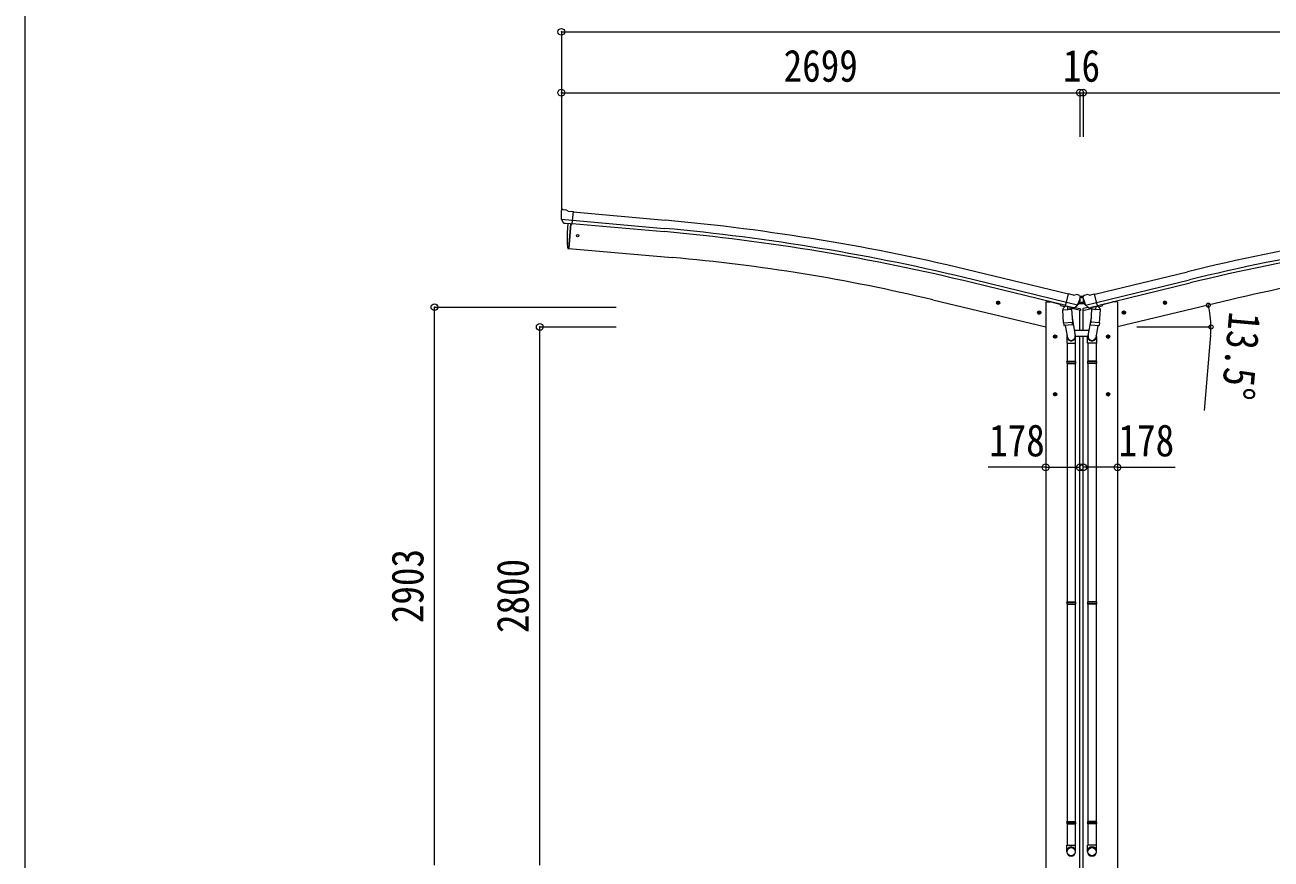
# Model space of a CAD drawing. Units: millimetres at full size. Extents: x -9783 to 9892, y -6828 to 6752.
# Drawn here: x -9783 to -3298, y -3732 to 608 of the extents above; entities that cross this region are included whole.
import ezdxf
from ezdxf.enums import TextEntityAlignment as Align

# ---------------------------------------------------------------- set-up
doc = ezdxf.new("R2010")
doc.units = ezdxf.units.MM
doc.header["$LTSCALE"] = 35
doc.header["$PDMODE"] = 32
doc.header["$PDSIZE"] = 35
for name, color, linetype, lineweight in [('0-1_本体', 4, 'Continuous', 9), ('0-2_部品', 7, 'Continuous', 9), ('0-7_合掌部品', 3, 'Continuous', 9), ('0-A_寸法', 6, 'Continuous', 9), ('F-0_240', 7, 'Continuous', 9)]:
    doc.layers.add(name, color=color, linetype=linetype, lineweight=lineweight)
doc.styles.add('ＭＳ ゴシック', font='')
doc.styles.get('ＭＳ ゴシック').set_extended_font_data('MS Gothic')

msp = doc.modelspace()

# ---------------------------------------------------------------- linework, layer by layer
at = {"layer": '0-1_本体'}
for p, q in [((-6929.02, -364.7), (-6451.51, -407.9)), ((-6941.48, -426.86), (-6952.74, -555.46)), ((-6934.25, -424.47), (-6456.91, -467.66)), ((-6932.78, -407.7), (-6455.4, -450.89)), ((-6952.74, -555.46), (-6414.79, -602.52)), ((-4352.18, -793.52), (-4835.06, -676.03)), ((-4215.65, -793.52), (-3732.78, -676.03)), ((-4366.19, -851.86), (-4849.25, -734.37)), ((-4362.26, -835.48), (-4845.27, -718.01)), ((-4205.58, -835.48), (-3722.57, -718.01)), ((-4201.65, -851.86), (-3718.59, -734.37)), ((-5058.79, -822.47), (-4470.74, -963.65)), ((-4470.71, -833.66), (-4446.71, -833.66)), ((-4470.71, -833.66), (-4470.71, -4313.66)), ((-4394.7, -846.15), (-4446.71, -833.66)), ((-4173.13, -846.15), (-4121.13, -833.66)), ((-4097.13, -833.66), (-4121.13, -833.66)), ((-4097.13, -833.66), (-4097.13, -4313.66)), ((-3509.04, -822.47), (-4097.1, -963.65)), ((-4292.71, -981.51), (-4292.71, -877.1)), ((-4275.13, -981.51), (-4275.13, -877.1)), ((-4292.71, -4313.66), (-4292.71, -1011.51)), ((-4275.13, -4313.66), (-4275.13, -1011.51))]:
    msp.add_line(p, q, dxfattribs=at)
at = {"layer": '0-1_本体', "color": 6}
for p, q in [((-4470.71, -1693.84), (-4292.71, -1693.84)), ((-4097.13, -1693.84), (-4275.13, -1693.84))]:
    msp.add_line(p, q, dxfattribs=at)
at = {"layer": '0-1_本体'}
for centre, radius, start, end in [((-7447.63, -11417.91), 11011.82, 76.33027, 84.83026), ((-7447.63, -11417.91), 11054.98, 76.33027, 84.83134), ((-1120.2, -11417.91), 11054.98, 95.16866, 103.66973), ((-1120.2, -11417.91), 11011.82, 95.16974, 103.66973), ((-7447.63, -11417.91), 10994.98, 76.33027, 84.83026), ((-1120.2, -11417.91), 10994.98, 95.16974, 103.66973), ((-7213.8, -9818.17), 9250.23, 76.52809, 85.04475), ((-1354.03, -9818.17), 9250.23, 94.95525, 103.47191)]:
    msp.add_arc(centre, radius, start, end, dxfattribs=at)
at = {"layer": '0-2_部品'}
for p, q in [((-6992.24, -359.92), (-6992.36, -361.26)), ((-6991.18, -357.88), (-6985.69, -353.28)), ((-6982.04, -352.13), (-6968.38, -353.32)), ((-6955.42, -360.48), (-6967.14, -353.71)), ((-6955.42, -360.48), (-6928.85, -362.8)), ((-6934.51, -427.47), (-6928.85, -362.8)), ((-6991.72, -402.77), (-6932.8, -407.92)), ((-6980.47, -422.26), (-6991.4, -403.32)), ((-6978.08, -423.65), (-6970.37, -424.33)), ((-6952.54, -553.18), (-6941.48, -426.86)), ((-6944.47, -426.59), (-6934.51, -427.47)), ((-6955.39, -555.56), (-6952.78, -555.95)), ((-6952.78, -555.95), (-6952.54, -553.18)), ((-4708.22, -839.9), (-4727.66, -835.23)), ((-4725.24, -835.81), (-4720.07, -830.36)), ((-4723.11, -843.01), (-4725.24, -835.81)), ((-4720.28, -847.29), (-4715.61, -827.84)), ((-4720.07, -830.36), (-4712.77, -832.12)), ((-4712.77, -832.12), (-4710.64, -839.31)), ((-4304.78, -849.4), (-4362.28, -835.59)), ((-4325.78, -797.78), (-4351.71, -791.55)), ((-4325.78, -797.78), (-4312.52, -795.08)), ((-4298.04, -798.27), (-4311.22, -795.1)), ((-4294.94, -800.52), (-4291.08, -806.81)), ((-4290.72, -809.09), (-4291, -810.24)), ((-4277.11, -809.09), (-4276.84, -810.24)), ((-4272.89, -800.52), (-4276.75, -806.81)), ((-4269.8, -798.27), (-4256.62, -795.1)), ((-4263.06, -849.4), (-4205.55, -835.59)), ((-4242.06, -797.78), (-4255.32, -795.08)), ((-4242.06, -797.78), (-4216.13, -791.55)), ((-3859.62, -839.9), (-3840.17, -835.23)), ((-3855.06, -832.12), (-3857.19, -839.31)), ((-3847.76, -830.36), (-3855.06, -832.12)), ((-3847.56, -847.29), (-3852.23, -827.84)), ((-3842.6, -835.81), (-3847.76, -830.36)), ((-3844.73, -843.01), (-3842.6, -835.81)), ((-4494.28, -891.26), (-4513.73, -886.59)), ((-4511.31, -887.17), (-4506.14, -881.73)), ((-4509.17, -894.37), (-4511.31, -887.17)), ((-4506.34, -898.65), (-4501.67, -879.2)), ((-4506.14, -881.73), (-4498.84, -883.48)), ((-4498.84, -883.48), (-4496.71, -890.67)), ((-4394.7, -844.92), (-4394.7, -848.68)), ((-4371.73, -858.13), (-4390.87, -853.54)), ((-4381.85, -874.95), (-4336.16, -871.76)), ((-4377.18, -941.79), (-4381.85, -874.95)), ((-4367.43, -853.18), (-4380.75, -868.5)), ((-4380.75, -868.5), (-4380.31, -874.84)), ((-4366.49, -853.12), (-4367.43, -853.18)), ((-4363.41, -855.59), (-4364.94, -855.22)), ((-4326.7, -864.4), (-4363.41, -855.59)), ((-4357.46, -857.41), (-4356.43, -872.02)), ((-4329.25, -866.41), (-4355.06, -872.85)), ((-4337.94, -868.58), (-4337.71, -871.87)), ((-4336.16, -871.76), (-4331.49, -938.59)), ((-4290.15, -877.72), (-4333.17, -867.39)), ((-4324.34, -864.88), (-4331.86, -863.07)), ((-4328.54, -864.63), (-4328.49, -865.37)), ((-4325.17, -864.77), (-4326.7, -864.4)), ((-4321.63, -864.31), (-4305.25, -849.82)), ((-4318.6, -861.63), (-4292.45, -867.91)), ((-4290.15, -870.83), (-4290.15, -877.72)), ((-4277.69, -877.72), (-4234.66, -867.39)), ((-4277.69, -870.83), (-4277.69, -877.72)), ((-4249.23, -861.63), (-4275.39, -867.91)), ((-4246.21, -864.31), (-4262.58, -849.82)), ((-4243.5, -864.88), (-4235.98, -863.07)), ((-4242.66, -864.77), (-4241.13, -864.4)), ((-4241.13, -864.4), (-4204.43, -855.59)), ((-4239.29, -864.63), (-4239.35, -865.37)), ((-4238.59, -866.41), (-4212.78, -872.85)), ((-4231.67, -871.76), (-4236.35, -938.59)), ((-4185.98, -874.95), (-4231.67, -871.76)), ((-4229.9, -868.58), (-4230.13, -871.87)), ((-4210.38, -857.41), (-4211.4, -872.02)), ((-4204.43, -855.59), (-4202.9, -855.22)), ((-4201.34, -853.12), (-4200.4, -853.18)), ((-4200.4, -853.18), (-4187.09, -868.5)), ((-4196.1, -858.13), (-4176.97, -853.54)), ((-4190.66, -941.79), (-4185.98, -874.95)), ((-4187.09, -868.5), (-4187.53, -874.84)), ((-4173.13, -844.92), (-4173.13, -848.68)), ((-4073.55, -891.26), (-4054.1, -886.59)), ((-4069, -883.48), (-4071.13, -890.67)), ((-4061.7, -881.73), (-4069, -883.48)), ((-4061.49, -898.65), (-4066.16, -879.2)), ((-4056.53, -887.17), (-4061.7, -881.73)), ((-4058.66, -894.37), (-4056.53, -887.17)), ((-4377.18, -941.79), (-4331.49, -938.59)), ((-4377.16, -941.79), (-4376.28, -954.48)), ((-4332.47, -953.2), (-4374.17, -956.11)), ((-4368.74, -955.73), (-4358.01, -1019.32)), ((-4333.22, -913.83), (-4317.31, -1010)), ((-4330.63, -951.06), (-4331.5, -938.6)), ((-4331.03, -952.42), (-4331.02, -952.42)), ((-4234.61, -913.83), (-4250.53, -1010)), ((-4237.21, -951.06), (-4236.33, -938.6)), ((-4236.81, -952.42), (-4236.81, -952.42)), ((-4190.66, -941.79), (-4236.35, -938.59)), ((-4235.36, -953.2), (-4193.66, -956.11)), ((-4199.09, -955.73), (-4209.82, -1019.32)), ((-4190.67, -941.79), (-4191.56, -954.48)), ((-4431.71, -1013.9), (-4411.71, -1013.9)), ((-4428.21, -1010.15), (-4421.71, -1006.4)), ((-4421.71, -1023.9), (-4421.71, -1003.9)), ((-4421.71, -1006.4), (-4415.21, -1010.15)), ((-4415.21, -1017.65), (-4421.71, -1021.41)), ((-4415.21, -1010.15), (-4415.21, -1017.65)), ((-4361.16, -1012.5), (-4361.16, -1047.16)), ((-4245.81, -981.51), (-4322.02, -981.51)), ((-4315.19, -1011.51), (-4252.66, -1011.51)), ((-4315.16, -1047.16), (-4315.16, -1012.81)), ((-4252.68, -1047.16), (-4252.68, -1012.81)), ((-4206.68, -1012.5), (-4206.68, -1047.16)), ((-4136.13, -1013.9), (-4156.13, -1013.9)), ((-4146.13, -1006.4), (-4152.63, -1010.15)), ((-4152.63, -1010.15), (-4152.63, -1017.65)), ((-4152.63, -1017.65), (-4146.13, -1021.41)), ((-4146.13, -1023.9), (-4146.13, -1003.9)), ((-4139.63, -1010.15), (-4146.13, -1006.4)), ((-4361.16, -1047.16), (-4315.16, -1047.16)), ((-4359.16, -1047.16), (-4359.16, -1141.16)), ((-4317.16, -1047.16), (-4317.16, -1141.16)), ((-4206.68, -1047.16), (-4252.68, -1047.16)), ((-4250.68, -1047.16), (-4250.68, -1141.16)), ((-4208.68, -1047.16), (-4208.68, -1141.16)), ((-4361.16, -1143.16), (-4360.16, -1141.16)), ((-4361.16, -1143.16), (-4315.16, -1143.16)), ((-4361.16, -1143.16), (-4361.16, -1151.16)), ((-4361.16, -1151.16), (-4315.16, -1151.16)), ((-4361.16, -1151.16), (-4360.16, -1153.16)), ((-4360.16, -1141.16), (-4316.16, -1141.16)), ((-4360.16, -1153.16), (-4316.16, -1153.16)), ((-4359.16, -1153.16), (-4359.16, -2393.9)), ((-4317.16, -1153.16), (-4317.16, -2393.9)), ((-4315.16, -1143.16), (-4316.16, -1141.16)), ((-4252.68, -1143.16), (-4251.68, -1141.16)), ((-4206.68, -1143.16), (-4252.68, -1143.16)), ((-4206.68, -1151.16), (-4252.68, -1151.16)), ((-4207.68, -1141.16), (-4251.68, -1141.16)), ((-4207.68, -1153.16), (-4251.68, -1153.16)), ((-4250.68, -1153.16), (-4250.68, -2393.9)), ((-4208.68, -1153.16), (-4208.68, -2393.9)), ((-4206.68, -1143.16), (-4207.68, -1141.16)), ((-4206.68, -1151.16), (-4207.68, -1153.16)), ((-4206.68, -1143.16), (-4206.68, -1151.16)), ((-4431.71, -1313.9), (-4411.71, -1313.9)), ((-4428.21, -1310.15), (-4421.71, -1306.4)), ((-4421.71, -1323.9), (-4421.71, -1303.9)), ((-4421.71, -1306.4), (-4415.21, -1310.15)), ((-4415.21, -1317.65), (-4421.71, -1321.41)), ((-4415.21, -1310.15), (-4415.21, -1317.65)), ((-4136.13, -1313.9), (-4156.13, -1313.9)), ((-4146.13, -1306.4), (-4152.63, -1310.15)), ((-4152.63, -1310.15), (-4152.63, -1317.65)), ((-4152.63, -1317.65), (-4146.13, -1321.41)), ((-4146.13, -1323.9), (-4146.13, -1303.9)), ((-4139.63, -1310.15), (-4146.13, -1306.4)), ((-4361.16, -2395.9), (-4360.16, -2393.9)), ((-4361.16, -2395.9), (-4315.16, -2395.9)), ((-4361.16, -2395.9), (-4361.16, -2403.9)), ((-4360.16, -2393.9), (-4316.16, -2393.9)), ((-4315.16, -2395.9), (-4316.16, -2393.9)), ((-4252.68, -2395.9), (-4251.68, -2393.9)), ((-4206.68, -2395.9), (-4252.68, -2395.9)), ((-4207.68, -2393.9), (-4251.68, -2393.9)), ((-4206.68, -2395.9), (-4207.68, -2393.9)), ((-4206.68, -2395.9), (-4206.68, -2403.9)), ((-4361.16, -2403.9), (-4315.16, -2403.9)), ((-4361.16, -2403.9), (-4360.16, -2405.9)), ((-4360.16, -2405.9), (-4316.16, -2405.9)), ((-4359.16, -2405.9), (-4359.16, -3537.53)), ((-4317.16, -2405.9), (-4317.16, -3537.53)), ((-4206.68, -2403.9), (-4252.68, -2403.9)), ((-4207.68, -2405.9), (-4251.68, -2405.9)), ((-4250.68, -2405.9), (-4250.68, -3537.53)), ((-4208.68, -2405.9), (-4208.68, -3537.53)), ((-4206.68, -2403.9), (-4207.68, -2405.9)), ((-4361.16, -3539.53), (-4360.16, -3537.53)), ((-4361.16, -3539.53), (-4315.16, -3539.53)), ((-4361.16, -3539.53), (-4361.16, -3547.53)), ((-4361.16, -3547.53), (-4315.16, -3547.53)), ((-4361.16, -3547.53), (-4360.16, -3549.53)), ((-4360.16, -3537.53), (-4316.16, -3537.53)), ((-4360.16, -3549.53), (-4316.16, -3549.53)), ((-4359.16, -3549.53), (-4359.16, -3659.54)), ((-4317.16, -3549.53), (-4317.16, -3659.54)), ((-4315.16, -3539.53), (-4316.16, -3537.53)), ((-4252.68, -3539.53), (-4251.68, -3537.53)), ((-4206.68, -3539.53), (-4252.68, -3539.53)), ((-4206.68, -3547.53), (-4252.68, -3547.53)), ((-4207.68, -3537.53), (-4251.68, -3537.53)), ((-4207.68, -3549.53), (-4251.68, -3549.53)), ((-4250.68, -3549.53), (-4250.68, -3659.54)), ((-4208.68, -3549.53), (-4208.68, -3659.54)), ((-4206.68, -3539.53), (-4207.68, -3537.53)), ((-4206.68, -3547.53), (-4207.68, -3549.53)), ((-4206.68, -3539.53), (-4206.68, -3547.53)), ((-4361.16, -3693.68), (-4361.16, -3659.54)), ((-4361.16, -3659.54), (-4315.16, -3659.54)), ((-4315.16, -3693.68), (-4315.16, -3659.54)), ((-4252.68, -3693.68), (-4252.68, -3659.54)), ((-4206.68, -3659.54), (-4252.68, -3659.54)), ((-4206.68, -3693.68), (-4206.68, -3659.54))]:
    msp.add_line(p, q, dxfattribs=at)
for points in [[(-6991.79, -402.14), (-6991.5, -403.12), (-6991.4, -403.32)], [(-6944.47, -426.59), (-6944.74, -426.66), (-6970.12, -424.44), (-6970.37, -424.33)], [(-6957.93, -552.73), (-6958.77, -527.1), (-6958.97, -500.61), (-6958.5, -474.12), (-6957.35, -447.65), (-6955.85, -425.69)], [(-4710.64, -839.31), (-4715.81, -844.76), (-4723.11, -843.01)], [(-4357.14, -857), (-4366.86, -854.67), (-4351.71, -791.55)], [(-4210.7, -857), (-4200.97, -854.67), (-4216.13, -791.55)], [(-3857.19, -839.31), (-3852.03, -844.76), (-3844.73, -843.01)], [(-4496.71, -890.67), (-4501.88, -896.12), (-4509.17, -894.37)], [(-4357.14, -857), (-4356.9, -857.15), (-4332.14, -863.1), (-4331.86, -863.07)], [(-4304.51, -848.82), (-4305.09, -849.67), (-4305.25, -849.82)], [(-4263.33, -848.82), (-4262.74, -849.67), (-4262.58, -849.82)], [(-4210.7, -857), (-4210.93, -857.15), (-4235.7, -863.1), (-4235.98, -863.07)], [(-4071.13, -890.67), (-4065.96, -896.12), (-4058.66, -894.37)], [(-4421.71, -1021.41), (-4428.21, -1017.65), (-4428.21, -1010.15)], [(-4146.13, -1021.41), (-4139.63, -1017.65), (-4139.63, -1010.15)], [(-4315.16, -1143.16), (-4315.16, -1151.16), (-4316.16, -1153.16)], [(-4252.68, -1143.16), (-4252.68, -1151.16), (-4251.68, -1153.16)], [(-4421.71, -1321.41), (-4428.21, -1317.65), (-4428.21, -1310.15)], [(-4146.13, -1321.41), (-4139.63, -1317.65), (-4139.63, -1310.15)], [(-4315.16, -2395.9), (-4315.16, -2403.9), (-4316.16, -2405.9)], [(-4252.68, -2395.9), (-4252.68, -2403.9), (-4251.68, -2405.9)], [(-4315.16, -3539.53), (-4315.16, -3547.53), (-4316.16, -3549.53)], [(-4252.68, -3539.53), (-4252.68, -3547.53), (-4251.68, -3549.53)]]:
    msp.add_lwpolyline(points, dxfattribs=at)
for centre, radius in [((-6906.71, -488.31), 6.5), ((-4717.94, -837.56), 8.5), ((-4717.94, -837.56), 7.7), ((-4717.94, -837.56), 6.5), ((-3849.89, -837.56), 8.5), ((-3849.89, -837.56), 7.7), ((-3849.89, -837.56), 6.5), ((-4504.01, -888.92), 8.5), ((-4504.01, -888.92), 7.7), ((-4504.01, -888.92), 6.5), ((-4063.83, -888.92), 8.5), ((-4063.83, -888.92), 7.7), ((-4063.83, -888.92), 6.5), ((-4421.71, -1013.9), 8.5), ((-4421.71, -1013.9), 7.7), ((-4421.71, -1013.9), 6.5), ((-4146.13, -1013.9), 8.5), ((-4146.13, -1013.9), 7.7), ((-4146.13, -1013.9), 6.5), ((-4421.71, -1313.9), 8.5), ((-4421.71, -1313.9), 7.7), ((-4421.71, -1313.9), 6.5), ((-4146.13, -1313.9), 8.5), ((-4146.13, -1313.9), 7.7), ((-4146.13, -1313.9), 6.5)]:
    msp.add_circle(centre, radius, dxfattribs=at)
for centre, radius, start, end in [((-6790.73, -378.9), 202.4, 175, 186.5915), ((-6982.48, -357.11), 5, 85.00648, 129.99352), ((-6968.64, -356.31), 3, 60, 85), ((-6954.95, -552.6), 3, 182.53781, 261.49678), ((-4311.92, -798.02), 3, 76.5, 101.5), ((-4487.8, -762.99), 202.4, 334.90875, 346.5), ((-4299.2, -803.13), 5, 31.5, 76.5), ((-4080.03, -762.99), 202.4, 193.5, 205.09125), ((-4268.63, -803.13), 5, 103.5, 148.5), ((-4255.92, -798.02), 3, 78.5, 103.5), ((-4389.7, -848.68), 5, 180, 256.5), ((-4364.82, -854.74), 0.5, 221.23754, 256.5), ((-4358.05, -857.5), 0.604, 7.79405, 79.40158), ((-4355.41, -871.88), 1.03, 188.03431, 289.96103), ((-4329.49, -865.44), 1, 284, 4), ((-4328.04, -864.59), 0.5, 76.5, 184), ((-4325.06, -864.28), 0.5, 256.5, 291.76246), ((-4319.46, -860.8), 1.5, 273.95806, 311.5), ((-4293.15, -870.83), 3, 0, 76.5), ((-4274.69, -870.83), 3, 103.5, 180), ((-4248.37, -860.8), 1.5, 228.5, 266.04194), ((-4242.78, -864.28), 0.5, 248.23754, 283.5), ((-4239.79, -864.59), 0.5, 356, 103.5), ((-4238.35, -865.44), 1, 176, 256), ((-4212.42, -871.88), 1.03, 250.03897, 351.96569), ((-4209.78, -857.5), 0.604, 100.59842, 172.20595), ((-4203.02, -854.74), 0.5, 283.5, 318.76246), ((-4178.13, -848.68), 5, 283.5, 0), ((-4374.31, -954.12), 2, 190.53157, 274), ((-4332.61, -951.2), 2, 274, 322.59038), ((-4332.57, -951.23), 1.95, 322.52234, 4.95983), ((-4235.26, -951.23), 1.95, 175.04017, 217.47766), ((-4235.22, -951.2), 2, 217.40962, 266), ((-4193.53, -954.12), 2, 266, 349.46843), ((-4345.16, -1012.81), 30, 0, 2.54858), ((-4222.68, -1012.81), 30, 177.45142, 180)]:
    msp.add_arc(centre, radius, start, end, dxfattribs=at)
for centre, major_axis, ratio, start_param, end_param in [((-6989.25, -360.18), (-2.71, -1.31), 0.997474, 4.9606201, 5.7465286), ((-6996.57, -355.88), (15.35, 3.44), 0.101033, 0.3078116, 0.3080427), ((-6977.87, -420.75), (-1.62, -2.54), 0.997631, 5.8041905, 6.6006116), ((-6977.74, -420.55), (3.5, 2.17), 0.650902, 4.0958226, 4.1686332), ((-6977.81, -420.66), (-1.62, -2.54), 0.997631, 0.3902369, 0.4789948), ((-4293.64, -808.38), (1.57, -2.57), 0.99628, 0.7835347, 1.5707963), ((-4274.19, -808.38), (-1.57, -2.57), 0.99628, 4.712389, 5.4996506), ((-4323.64, -861.95), (0.73, -2.92), 0.997631, 5.8041905, 5.8929484), ((-4323.67, -861.83), (-2.63, 3.16), 0.650902, 2.1145521, 2.1873627), ((-4323.62, -862.05), (0.73, -2.92), 0.997631, 5.965759, 6.7621801), ((-4244.22, -862.05), (-0.73, -2.92), 0.997631, 5.8041905, 6.6006116), ((-4244.16, -861.83), (2.63, 3.16), 0.650902, 4.0958226, 4.1686332), ((-4244.19, -861.95), (-0.73, -2.92), 0.997631, 0.3902369, 0.4789948), ((-4338.16, -1012.5), (-23, 0), 0.996195, 6.0000678, 10.0103449), ((-4338.16, -1012.5), (-21, 0), 0.996195, 0.3319459, 3.3482706), ((-4229.68, -1012.5), (23, 0), 0.996195, 2.5560258, 6.5663028), ((-4229.68, -1012.5), (21, 0), 0.996195, 2.9349147, 5.9512394), ((-4338.16, -3691.93), (23, 0), 0.996195, 6.2831853, 9.424778), ((-4338.16, -3693.68), (23, 0), 0.996195, 6.2831853, 9.424778), ((-4338.16, -3693.68), (0, -23.43), 0.981806, 4.712389, 7.8539816), ((-4229.68, -3691.93), (-23, 0), 0.996195, 3.1415927, 6.2831853), ((-4229.68, -3693.68), (-23, 0), 0.996195, 3.1415927, 6.2831853), ((-4229.68, -3693.68), (0, -23.43), 0.981806, 4.712389, 7.8539816)]:
    msp.add_ellipse(centre, major_axis=major_axis, ratio=ratio, start_param=start_param, end_param=end_param, dxfattribs=at)
for centre, major_axis in [((-4338.16, -3693.68), (-21, 0)), ((-4229.68, -3693.68), (21, 0))]:
    msp.add_ellipse(centre, major_axis=major_axis, ratio=0.996195, dxfattribs=at)
at = {"layer": '0-7_合掌部品', "color": 7}
for p, q in [((-4303.59, -846.76), (-4298.41, -842.18)), ((-4297.42, -841.8), (-4290.96, -841.8)), ((-4292.42, -815.8), (-4292.42, -839.3)), ((-4290.67, -842.3), (-4292.42, -839.3)), ((-4291.35, -806.38), (-4291.17, -804.8)), ((-4276.67, -804.8), (-4291.17, -804.8)), ((-4290.67, -842.3), (-4277.17, -842.3)), ((-4282.66, -809.52), (-4281.82, -809.52)), ((-4282.66, -838.22), (-4281.82, -838.22)), ((-4277.17, -842.3), (-4275.42, -839.3)), ((-4276.88, -841.8), (-4270.42, -841.8)), ((-4276.49, -806.38), (-4276.67, -804.8)), ((-4275.42, -815.8), (-4275.42, -839.3)), ((-4264.25, -846.76), (-4269.42, -842.18)), ((-4318.47, -861.93), (-4297.42, -843.3)), ((-4270.42, -843.3), (-4297.42, -843.3)), ((-4249.37, -861.93), (-4270.42, -843.3))]:
    msp.add_line(p, q, dxfattribs=at)
for points in [[(-4285.18, -808.68), (-4286.02, -808.68), (-4286.02, -809.52), (-4285.18, -809.52)], [(-4285.18, -837.38), (-4286.02, -837.38), (-4286.02, -838.22), (-4285.18, -838.22)], [(-4283.5, -807.84), (-4283.5, -807), (-4284.34, -807), (-4284.34, -807.84)], [(-4284.34, -810.36), (-4284.34, -811.2), (-4283.5, -811.2), (-4283.5, -810.36)], [(-4283.5, -836.54), (-4283.5, -835.7), (-4284.34, -835.7), (-4284.34, -836.54)], [(-4284.34, -839.06), (-4284.34, -839.9), (-4283.5, -839.9), (-4283.5, -839.06)], [(-4281.82, -809.52), (-4281.82, -808.68), (-4282.66, -808.68)], [(-4281.82, -838.22), (-4281.82, -837.38), (-4282.66, -837.38)]]:
    msp.add_lwpolyline(points, dxfattribs=at)
for centre in [(-4283.92, -809.1), (-4283.92, -837.8)]:
    msp.add_circle(centre, 3.5, dxfattribs=at)
for centre, radius, start, end in [((-4297.42, -843.3), 1.5, 90, 131.5), ((-4285.18, -807.84), 0.84, 270, 0), ((-4285.18, -810.36), 0.84, 0, 90), ((-4285.18, -836.54), 0.84, 270, 0), ((-4285.18, -839.06), 0.84, 0, 90), ((-4282.66, -807.84), 0.84, 180, 270), ((-4282.66, -810.36), 0.84, 90, 180), ((-4282.66, -836.54), 0.84, 180, 270), ((-4282.66, -839.06), 0.84, 90, 180), ((-4270.42, -843.3), 1.5, 48.5, 90)]:
    msp.add_arc(centre, radius, start, end, dxfattribs=at)
at = {"layer": '0-A_寸法'}
for p, q in [((-6991.32, 571.97), (-6991.32, 255.35)), ((-6991.32, 571.97), (-1577.32, 571.97)), ((-6991.32, 255.35), (-6991.32, -356.88)), ((-6991.32, 255.35), (-4292.32, 255.35)), ((-4292.32, 255.35), (-4292.32, 26.34)), ((-4292.32, 255.35), (-4292.32, 26.34)), ((-4292.32, 255.35), (-4276.32, 255.35)), ((-4276.32, 255.35), (-4276.32, 26.34)), ((-4276.32, 255.35), (-4276.32, 26.34)), ((-4276.32, 255.35), (-4276.32, 26.34)), ((-4276.32, 255.35), (-1577.32, 255.35)), ((-7651.9, -860.65), (-6706.81, -860.65)), ((-7651.9, -3763.65), (-7651.9, -860.65)), ((-7103.93, -963.65), (-6706.81, -963.65)), ((-7103.93, -3763.65), (-7103.93, -963.65)), ((-3996.39, -963.65), (-3609.53, -963.65)), ((-3612.39, -1006.11), (-3646.75, -1398.61)), ((-4470.71, -1693.84), (-4770.71, -1693.84)), ((-4097.13, -1693.84), (-3797.13, -1693.84))]:
    msp.add_line(p, q, dxfattribs=at)
for centre in [(-3623.98, -850), (-3610.53, -963.65)]:
    msp.add_circle(centre, 10.62, dxfattribs=at)
for start, end in [(0, 13.5), (354.99678, 0)]:
    msp.add_arc((-4097.39, -963.65), 486.86, start, end, dxfattribs=at)
for p in [(-6991.32, 571.97), (-6991.32, 255.35), (-4292.32, 255.35), (-4276.32, 255.35), (-7651.9, -860.65), (-7103.93, -963.65), (-4470.71, -1693.84), (-4292.71, -1693.84), (-4275.13, -1693.84), (-4097.13, -1693.84)]:
    msp.add_point(p, dxfattribs=at)
at = {"layer": 'F-0_240', "color": 5}
msp.add_line((-9783.03, 6751.9), (-9783.03, -6828.1), dxfattribs=at)

# ---------------------------------------------------------------- texts
at = {"layer": '0-A_寸法', "color": 7, "style": 'ＭＳ ゴシック', "width": 0.85}
for s, p in [('2699', (-5834.32, 262.35)), ('16', (-4380.57, 262.35)), ('178', (-4765.09, -1686.84)), ('178', (-4091.5, -1686.84))]:
    msp.add_text(s, height=166.8, dxfattribs=at).set_placement(p, align=Align.BOTTOM_LEFT)
for s, rotation, p in [('13.5°', 264.997, (-3565.23, -875.98)), ('2903', 90, (-7658.9, -2504.65)), ('2800', 90, (-7110.93, -2556.15))]:
    msp.add_text(s, height=166.8, rotation=rotation, dxfattribs=at).set_placement(p, align=Align.BOTTOM_LEFT)

doc.saveas('drawing.dxf')
